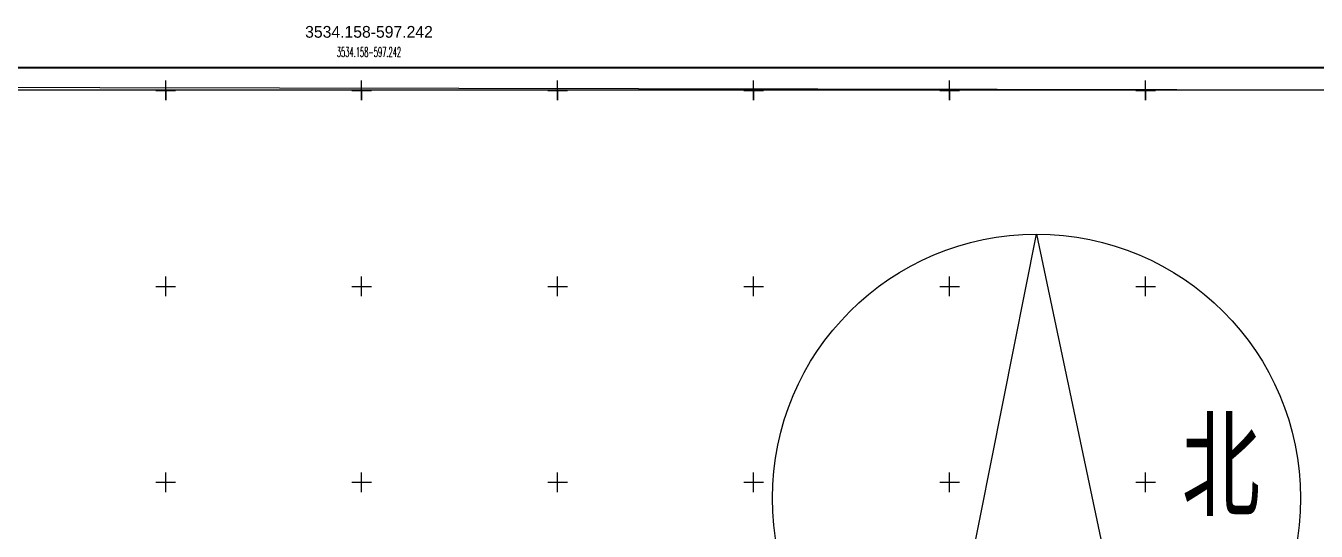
# Model space of a CAD drawing. Extents: x 597216 to 598008, y 3534032 to 3534588.
# Drawn here: x 597405.8 to 597735.1, y 3534445.8 to 3534574.8 of the extents above; entities that cross this region are included whole.
import ezdxf
from ezdxf.enums import TextEntityAlignment as Align

# ---------------------------------------------------------------- set-up
doc = ezdxf.new("R2010")
doc.units = 0
doc.layers.get('0').update_dxf_attribs({"linetype": 'CONTINUOUS'})
doc.layers.add('TK', color=7, linetype='CONTINUOUS')
doc.layers.add('ZJ', color=7, linetype='CONTINUOUS')
doc.styles.add('HZ', font='rs.shx', dxfattribs={"width": 0.8, "bigfont": 'hztxt.shx'})
doc.styles.add('中等线体', font='')
doc.styles.get('中等线体').set_extended_font_data('FZZhongDengXian-Z07S')

msp = doc.modelspace()

# ---------------------------------------------------------------- linework, layer by layer
at = {"linetype": 'Continuous', "flags": 128}
msp.add_lwpolyline([(597637.94, 3534392), (597663.7, 3534521.64), (597690.93, 3534392.64)], dxfattribs=at)
at = {"linetype": 'Continuous'}
msp.add_circle((597663.7, 3534454.26), 67.38, dxfattribs=at)
at = {"layer": 'TK', "linetype": 'Continuous'}
for p, q in [((597441.53, 3534555.82), (597441.53, 3534560.82)), ((597491.53, 3534555.82), (597491.53, 3534560.82)), ((597541.53, 3534555.82), (597541.53, 3534560.82)), ((597591.53, 3534555.82), (597591.53, 3534560.82)), ((597641.53, 3534555.82), (597641.53, 3534560.82)), ((597691.53, 3534555.82), (597691.53, 3534560.82)), ((597439.03, 3534558.32), (597444.03, 3534558.32)), ((597441.53, 3534558.36), (597441.53, 3534555.86)), ((597489.03, 3534558.32), (597494.03, 3534558.32)), ((597491.53, 3534558.36), (597491.53, 3534555.86)), ((597539.03, 3534558.32), (597544.03, 3534558.32)), ((597541.53, 3534558.36), (597541.53, 3534555.86)), ((597589.03, 3534558.32), (597594.03, 3534558.32)), ((597591.53, 3534558.36), (597591.53, 3534555.86)), ((597639.03, 3534558.32), (597644.03, 3534558.32)), ((597641.53, 3534558.36), (597641.53, 3534555.86)), ((597689.03, 3534558.32), (597694.03, 3534558.32)), ((597691.53, 3534558.36), (597691.53, 3534555.86)), ((597441.53, 3534505.82), (597441.53, 3534510.82)), ((597491.53, 3534505.82), (597491.53, 3534510.82)), ((597541.53, 3534505.82), (597541.53, 3534510.82)), ((597591.53, 3534505.82), (597591.53, 3534510.82)), ((597641.53, 3534505.82), (597641.53, 3534510.82)), ((597691.53, 3534505.82), (597691.53, 3534510.82)), ((597439.03, 3534508.32), (597444.03, 3534508.32)), ((597489.03, 3534508.32), (597494.03, 3534508.32)), ((597539.03, 3534508.32), (597544.03, 3534508.32)), ((597589.03, 3534508.32), (597594.03, 3534508.32)), ((597639.03, 3534508.32), (597644.03, 3534508.32)), ((597689.03, 3534508.32), (597694.03, 3534508.32)), ((597441.53, 3534455.82), (597441.53, 3534460.82)), ((597491.53, 3534455.82), (597491.53, 3534460.82)), ((597541.53, 3534455.82), (597541.53, 3534460.82)), ((597591.53, 3534455.82), (597591.53, 3534460.82)), ((597641.53, 3534455.82), (597641.53, 3534460.82)), ((597691.53, 3534455.82), (597691.53, 3534460.82)), ((597439.03, 3534458.32), (597444.03, 3534458.32)), ((597489.03, 3534458.32), (597494.03, 3534458.32)), ((597539.03, 3534458.32), (597544.03, 3534458.32)), ((597589.03, 3534458.32), (597594.03, 3534458.32)), ((597639.03, 3534458.32), (597644.03, 3534458.32)), ((597689.03, 3534458.32), (597694.03, 3534458.32))]:
    msp.add_line(p, q, dxfattribs=at)
at = {"layer": 'TK', "linetype": 'Continuous', "const_width": 0.5, "flags": 128}
msp.add_lwpolyline([(597235.78, 3534152.57), (597751.02, 3534152.57), (597751.02, 3534564.11), (597235.78, 3534564.11)], close=True, dxfattribs=at)
at = {"layer": 'TK', "linetype": 'Continuous', "flags": 128}
for points in [[(597241.53, 3534158.32), (597744.34, 3534158.32), (597745.27, 3534558.36), (597241.53, 3534559.29)], [(597241.53, 3534158.32), (597745.27, 3534158.32), (597745.27, 3534558.36), (597241.53, 3534558.36)]]:
    msp.add_lwpolyline(points, close=True, dxfattribs=at)

# ---------------------------------------------------------------- texts
at = {"layer": 'TK', "linetype": 'Continuous', "style": '中等线体'}
msp.add_text('3534.158-597.242', height=3, dxfattribs=at).set_placement((597493.4, 3534570.86), align=Align.BOTTOM_CENTER)
at = {"layer": 'TK', "linetype": 'Continuous', "style": 'HZ', "width": 0.5}
msp.add_text('3534.158-597.242', height=2.5, dxfattribs=at).set_placement((597493.4, 3534566.86), align=Align.CENTER)
at = {"layer": 'ZJ', "linetype": 'Continuous', "style": 'HZ', "width": 0.8}
msp.add_text('北', height=25, dxfattribs=at).set_placement((597710.76, 3534463.01), align=Align.MIDDLE)

doc.saveas('drawing.dxf')
